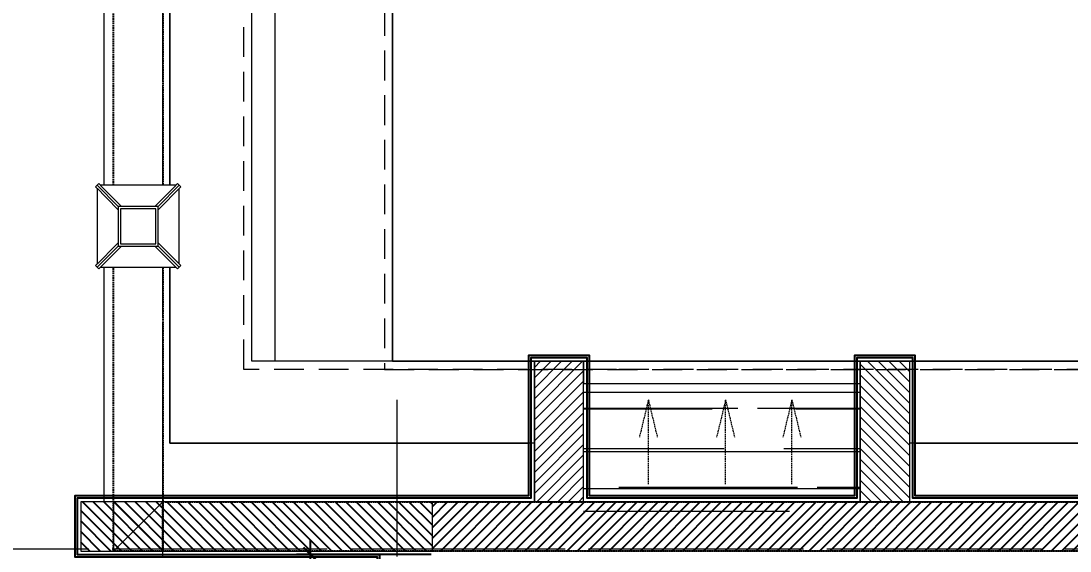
# Model space of a CAD drawing. Header units: millimetres. Extents: x -343543 to 400519, y -115663 to 104219.
# Drawn here: x -304268 to -299794, y 9990 to 12252 of the extents above; entities that cross this region are included whole.
import ezdxf
from ezdxf.xclip import XClip

# ---------------------------------------------------------------- set-up
doc = ezdxf.new("R2010")
doc.units = ezdxf.units.MM
doc.header["$XCLIPFRAME"] = 0
for name, pattern in [('XREF MAT BANG TUONG XAY$0$01.Xref _MB T1$0$HIDDEN', [9.525, 6.35, -3.175]), ('XREF MAT BANG TUONG XAY$0$CENTER', [50.8, 31.75, -6.35, 6.35, -6.35]), ('XREF MAT BANG TUONG XAY$0$xref_IKIGAI_Cot$0$HIDDEN', [9.525, 6.35, -3.175])]:
    doc.linetypes.add(name, pattern=pattern)
doc.layers.get('0').update_dxf_attribs({"color": 231, "lineweight": 0})
doc.layers.get('DefPoints').update_dxf_attribs({"color": 191})
for name, color, linetype, lineweight in [('A-PATT', 252, 'Continuous', 9), ('A-SYMBOLS', 10, 'Continuous', 13), ('RSA -DIM', 231, 'Continuous', 0), ('XREF MAT BANG NOI THAT$0$01.Xref _MB T1$0$A-FURN', 8, 'Continuous', 5), ('XREF MAT BANG TUONG XAY$0$01.Xref _MB T1$0$$0$A-PATT', 8, 'Continuous', 9), ('XREF MAT BANG TUONG XAY$0$01.Xref _MB T1$0$$0$A-WALL-INT', 8, 'Continuous', 9), ('XREF MAT BANG TUONG XAY$0$01.Xref _MB T1$0$A-FURN', 8, 'Continuous', 5), ('XREF MAT BANG TUONG XAY$0$01.Xref _MB T1$0$A-HIDD', 8, 'XREF MAT BANG TUONG XAY$0$01.Xref _MB T1$0$HIDDEN', 9), ('XREF MAT BANG TUONG XAY$0$01.Xref _MB T1$0$A-SYMBOLS', 8, 'Continuous', 13), ('XREF MAT BANG TUONG XAY$0$01.Xref _MB T1$0$A-TEXT', 8, 'Continuous', 25), ('XREF MAT BANG TUONG XAY$0$A-GRID', 8, 'XREF MAT BANG TUONG XAY$0$CENTER', 15), ('XREF MAT BANG TUONG XAY$0$A-WALL-INT', 8, 'Continuous', 9), ('XREF MAT BANG TUONG XAY$0$xref_IKIGAI_Cot$0$A-FNSH', 8, 'Continuous', 9)]:
    doc.layers.add(name, color=color, linetype=linetype, lineweight=lineweight)
for name, color, linetype in [('XREF MAT BANG TUONG XAY$0$A-FNSH', 8, 'Continuous'), ('XREF MAT BANG TUONG XAY$0$A-FURN', 8, 'Continuous'), ('XREF MAT BANG TUONG XAY$0$A-PATT', 8, 'Continuous'), ('XREF MAT BANG TUONG XAY$0$xref_IKIGAI_Cot$0$S-HIDD', 8, 'XREF MAT BANG TUONG XAY$0$xref_IKIGAI_Cot$0$HIDDEN')]:
    doc.layers.add(name, color=color, linetype=linetype)
doc.styles.add('SM-DIMTEXT', font='SME.shx', dxfattribs={"width": 0.7})
doc.dimstyles.new('SDIM-100', dxfattribs={"dimscale": 100, "dimtxt": 2, "dimasz": 0.6, "dimexe": 0.6, "dimexo": 0.2, "dimgap": 0.5, "dimtad": 1, "dimdec": 0, "dimzin": 12, "dimtxsty": 'SM-DIMTEXT', "dimblk": 'ARCHTICK', "dimblk1": 'ARCHTICK', "dimblk2": 'ARCHTICK', "dimcen": 0.12, "dimdle": 0.6, "dimclrd": 7, "dimclre": 8, "dimadec": 0, "dimazin": 3, "dimtfac": 2, "dimtix": 1, "dimtmove": 1, "dimatfit": 3, "dimfxl": 1, "dimtzin": 0, "dimarcsym": 1})

# ---------------------------------------------------------------- blocks, each defined once
blk = doc.blocks.new('XREF MAT BANG TUONG XAY$0$00.xref_IKIGAI_Truc')
at = {"layer": 'XREF MAT BANG TUONG XAY$0$A-GRID', "color": 8, "ltscale": 20}
for points in [[(34900, -3895), (34900, 22924.4)], [(35900, -3895), (35900, 10635.4)], [(-2907.5, 10000), (42750, 10000)]]:
    blk.add_lwpolyline(points, dxfattribs=at)
blk = doc.blocks.new('*U110')
at = {"layer": 'XREF MAT BANG TUONG XAY$0$01.Xref _MB T1$0$$0$A-PATT'}
h = blk.add_hatch(dxfattribs=at)
h.set_pattern_fill('ANSI31', color=8, scale=10, angle=0.0001)
h.set_pattern_definition([(45.00006, (-3942.478, 18758.16), (-22.450663, 22.450617), [])])
h.paths.add_polyline_path([(210, 600), (0, 600), (0, 0), (210, 0)])
at = {"layer": 'XREF MAT BANG TUONG XAY$0$01.Xref _MB T1$0$$0$A-WALL-INT', "color": 8}
blk.add_lwpolyline([(210, 600), (0, 600), (0, 0), (210, 0)], close=True, dxfattribs=at)
blk = doc.blocks.new('XREF MAT BANG TUONG XAY$0$xref_IKIGAI_Cot')
at = {"layer": 'XREF MAT BANG TUONG XAY$0$A-GRID', "color": 8, "ltscale": 20}
for points in [[(34900, -3895), (34900, 22924.4)], [(35900, -3895), (35900, 10635.4)], [(-2907.5, 10000), (42750, 10000)]]:
    blk.add_lwpolyline(points, dxfattribs=at)
at = {"layer": 'XREF MAT BANG TUONG XAY$0$xref_IKIGAI_Cot$0$A-FNSH', "color": 8}
for p, q in [((34690, 9990), (34900, 10200)), ((34900, 9990), (34690, 10200))]:
    blk.add_line(p, q, dxfattribs=at)
blk.add_lwpolyline([(34690, 9990), (34900, 9990), (34900, 10200), (34690, 10200)], close=True, dxfattribs=at)
at = {"layer": 'XREF MAT BANG TUONG XAY$0$xref_IKIGAI_Cot$0$S-HIDD', "color": 8}
for points in [[(34900, 9990), (34690, 9990), (34690, 19190), (34900, 19190)], [(34900, 10200), (39790, 10200), (39790, 9990), (34900, 9990)]]:
    blk.add_lwpolyline(points, close=True, dxfattribs=at)
blk = doc.blocks.new('*U229')
at = {"layer": 'XREF MAT BANG TUONG XAY$0$A-PATT'}
h = blk.add_hatch(dxfattribs=at)
h.set_pattern_fill('ANSI31', color=8, scale=10)
h.set_pattern_definition([(45, (38996.8, -11293.564), (-22.45064, 22.45064), [])])
h.paths.add_polyline_path([(-38.7, 47.5), (3511.3, 47.5), (3511.3, -162.5), (-38.7, -162.5)])
at = {"layer": 'XREF MAT BANG TUONG XAY$0$A-WALL-INT', "color": 8}
blk.add_lwpolyline([(-38.7, 47.5), (3511.3, 47.5), (3511.3, -162.5), (-38.7, -162.5)], close=True, dxfattribs=at)
blk = doc.blocks.new('*U227')
at = {"layer": 'XREF MAT BANG TUONG XAY$0$A-PATT'}
h = blk.add_hatch(dxfattribs=at)
h.set_pattern_fill('ANSI31', color=8, scale=10)
h.set_pattern_definition([(45, (36946.78, -11293.564), (-22.45064, 22.45064), [])])
h.paths.add_polyline_path([(-38.7, 47.5), (1461.3, 47.5), (1461.3, -162.5), (-38.7, -162.5)])
at = {"layer": 'XREF MAT BANG TUONG XAY$0$A-WALL-INT', "color": 8}
blk.add_lwpolyline([(-38.7, 47.5), (1461.3, 47.5), (1461.3, -162.5), (-38.7, -162.5)], close=True, dxfattribs=at)
blk = doc.blocks.new('XREF MAT BANG TUONG XAY$0$01.Xref _MB T1$0$Phong tam')
at = {"layer": 'XREF MAT BANG TUONG XAY$0$A-FURN', "color": 8}
blk.add_blockref('*U227', (-4616.3, 7152.5), dxfattribs=at)
blk = doc.blocks.new('XREF MAT BANG NOI THAT$0$den')
at = {"color": 8}
blk.add_wipeout([(-175, 160.9), (-160.9, 175), (160.9, 175), (175, 160.9), (175, -160.9), (160.9, -175), (-160.9, -175), (-175, -160.9)], dxfattribs=at).dxf.layer = 'XREF MAT BANG NOI THAT$0$01.Xref _MB T1$0$A-FURN'
for p, q in [((-167.9, 182.1), (-182.1, 167.9)), ((-70.9, 85), (-167.9, 182.1)), ((70.9, 85), (167.9, 182.1)), ((167.9, 182.1), (182.1, 167.9)), ((-85, 70.9), (-182.1, 167.9)), ((-85, 85), (-175, 175)), ((85, 85), (175, 175)), ((85, 70.9), (182.1, 167.9)), ((-85, -70.9), (-182.1, -167.9)), ((-85, -85), (-175, -175)), ((-70.9, -85), (-167.9, -182.1)), ((70.9, -85), (167.9, -182.1)), ((85, -70.9), (182.1, -167.9)), ((85, -85), (175, -175)), ((-167.9, -182.1), (-182.1, -167.9)), ((167.9, -182.1), (182.1, -167.9))]:
    blk.add_line(p, q, dxfattribs=at)
for points in [[(-175, -160.9), (-175, 160.9)], [(-160.9, 175), (160.9, 175)], [(175, 160.9), (175, -160.9)], [(160.9, -175), (-160.9, -175)]]:
    blk.add_lwpolyline(points, dxfattribs=at)
for points in [[(-85, 85), (85, 85), (85, -85), (-85, -85)], [(-75, 75), (75, 75), (75, -75), (-75, -75)]]:
    blk.add_lwpolyline(points, close=True, dxfattribs=at)
blk = doc.blocks.new('XREF MAT BANG NOI THAT')
at = {"color": 8, "xscale": -1}
blk.add_blockref('XREF MAT BANG NOI THAT$0$den', (34795, 11375.8), dxfattribs=at)
blk = doc.blocks.new('01.Xref _MB T1')
at = {"layer": 'XREF MAT BANG TUONG XAY$0$01.Xref _MB T1$0$A-FURN', "ltscale": 500}
h = blk.add_hatch(dxfattribs=at)
h.set_pattern_fill('AR-RROOF', color=8, scale=10)
h.paths.add_polyline_path([(37874.99904, 10150.00011), (36694.99903, 10150.00011), (36694.99903, 10749.99994), (37874.99904, 10749.99994)])
at = {"color": 8}
blk.add_lwpolyline([(34650.00011, 15899.99915), (31605.00022, 15900.00022), (31605.00022, 19187.99989), (34600.00955, 19190.00266), (34600.00955, 19100.00025), (35000.00022, 19100), (35000.00022, 19190.00241), (39700.00022, 19190.00241), (39699.99997, 18999.99692), (39789.99986, 18999.99692), (39790.00011, 10200), (34650.00011, 10200), (34650.00011, 15899.99915)], dxfattribs=at)
for points in [[(34930.00011, 18907.20169), (39540.00011, 18902.78641), (39540.00011, 10450), (38084.99904, 10450), (38084.99904, 10200), (36484.99904, 10200), (36484.99904, 10450), (34930.00011, 10450)], [(36460.00014, 10449.99962), (36459.90202, 10824.96238), (36720.02483, 10825.03045), (36720.02483, 10225.00011), (37849.99991, 10225.00011), (37849.99991, 10825.00851), (38110.00023, 10825.00851), (38110.00023, 10450), (39540.00011, 10450), (39540.00011, 18876.83588), (34930.00011, 18907.20169), (34930.00011, 10450)], [(38084.99904, 10200), (36484.99904, 10200), (36484.99904, 10800), (38084.99904, 10800)], [(37874.99904, 10799.99994), (36694.99903, 10799.99994), (36694.99903, 10704.99994), (37874.99904, 10704.99994)], [(37874.99904, 10200.00011), (36694.99903, 10200.00011), (36694.99903, 10799.99994), (37874.99904, 10799.99994)]]:
    blk.add_lwpolyline(points, close=True, dxfattribs=at)
at = {"layer": 'XREF MAT BANG TUONG XAY$0$01.Xref _MB T1$0$A-FURN', "color": 8}
for points in [[(38920.00011, 15748), (39420.00011, 15748), (39420.00011, 10799.83247), (37734.99904, 10800), (36834.99903, 10800), (35280.00011, 10800), (35280.00011, 14948), (35880.00011, 14948)], [(39320.00011, 15748), (39320.00011, 10799.92121), (35380.00011, 10800.07879), (35380.00011, 14948)], [(37175.20395, 14948), (35880.00021, 14948), (35880.0001, 10800), (38920.00002, 10800), (38920.00011, 15748), (38829.08597, 15748)], [(38920.00011, 15748), (38920.00011, 10799.83247), (35880.00011, 10800), (35880.00011, 14948)]]:
    blk.add_lwpolyline(points, dxfattribs=at)
at = {"layer": 'XREF MAT BANG TUONG XAY$0$01.Xref _MB T1$0$A-HIDD', "color": 8, "ltscale": 20}
for points in [[(38920.00011, 15783), (39455.00011, 15783), (39455.00011, 10764.82899), (37734.99556, 10765), (36834.99903, 10765), (35245.00011, 10765), (35245.00011, 14983), (35845.00021, 14983)], [(37557.72069, 14983), (35845.00021, 14983), (35845.0001, 10765), (38955.00001, 10765), (38955.00011, 15783), (38812.07067, 15783)]]:
    blk.add_lwpolyline(points, dxfattribs=at)
at = {"layer": 'XREF MAT BANG TUONG XAY$0$01.Xref _MB T1$0$A-HIDD', "color": 8}
for points in [[(36971.15988, 10274.85092), (36971.15988, 10634.88777), (36933.03168, 10476.03058)], [(36971.15988, 10274.85092), (36971.15988, 10634.88777), (37009.28809, 10476.03058)], [(37300.62167, 10274.85092), (37300.62167, 10634.88777), (37262.49347, 10476.03058)], [(37300.62167, 10274.85092), (37300.62167, 10634.88777), (37338.74988, 10476.03058)], [(37583.32162, 10274.85092), (37583.32162, 10634.88777), (37545.19342, 10476.03058)], [(37583.32162, 10274.85092), (37583.32162, 10634.88777), (37621.44983, 10476.03058)]]:
    blk.add_lwpolyline(points, dxfattribs=at)
at = {"layer": 'XREF MAT BANG TUONG XAY$0$A-FNSH', "color": 8}
for points in [[(40015.00146, 10215.00021), (38100.00023, 10215.00021), (38100.00023, 10814.87515), (37860.00023, 10815.00334), (37859.99991, 10215.00011), (36710.00043, 10215.00011), (36710.02443, 10815.02783), (36470.00023, 10814.96502), (36470.00008, 10214.99984), (34535.0013, 10214.99984), (34535.0013, 9974.99999), (35825.01179, 9975.00168), (35825.01906, 4469.99998), (34280.0013, 4469.99998)], [(40015.00146, 10225.00021), (38110.00023, 10225.00021), (38110.00023, 10824.86981), (37850.00024, 10825.00868), (37849.99991, 10225.00011), (36720.00083, 10225.00011), (36720.02483, 10825.03045), (36460.00023, 10824.96241), (36460.00008, 10224.99984), (34525.0013, 10224.99984), (34525.0013, 9964.99997), (35815.01181, 9965.00167), (35815.01905, 4479.99998), (34270.0013, 4479.99998)]]:
    blk.add_lwpolyline(points, dxfattribs=at)
at = {"color": 8}
blk.add_blockref('XREF MAT BANG TUONG XAY$0$00.xref_IKIGAI_Truc', (0.00011, 0), dxfattribs=at)
ref = blk.add_blockref('XREF MAT BANG TUONG XAY$0$xref_IKIGAI_Cot', (-0.00927, -0.00001), dxfattribs=at)
XClip(ref).set_block_clipping_path([(-1610.3425959283, -2225.6693134198), (41829.1295208634, 21555.8819575264)])
at = {"layer": 'XREF MAT BANG TUONG XAY$0$01.Xref _MB T1$0$A-SYMBOLS', "color": 8}
blk.add_blockref('*U110', (36484.99903, 10200), dxfattribs=at)
at = {"layer": 'XREF MAT BANG TUONG XAY$0$01.Xref _MB T1$0$A-SYMBOLS', "color": 8, "xscale": -1}
blk.add_blockref('*U110', (38084.99904, 10200), dxfattribs=at)
at = {"layer": 'XREF MAT BANG TUONG XAY$0$A-FURN', "color": 8, "rotation": 180}
blk.add_blockref('*U229', (39561.30315, 10037.49976), dxfattribs=at)
at = {"layer": 'XREF MAT BANG TUONG XAY$0$01.Xref _MB T1$0$A-TEXT', "color": 8, "xscale": -1}
blk.add_blockref('XREF MAT BANG TUONG XAY$0$01.Xref _MB T1$0$Phong tam', (31395.0001, 2999.99999), dxfattribs=at)
at = {"layer": 'A-PATT', "color": 8}
blk.add_blockref('XREF MAT BANG NOI THAT', (0, 0), dxfattribs=at)
blk = doc.blocks.new('_ArchTick')
at = {"color": 0, "linetype": 'ByBlock', "const_width": 0.15}
blk.add_lwpolyline([(-0.5, -0.5), (0.5, 0.5)], dxfattribs=at)
blk = doc.blocks.new('*D1305')
at = {"layer": 'DefPoints', "color": 0, "linetype": 'Continuous', "ltscale": 1000, "transparency": 16777216}
for p in [(-303033.4, 9975), (-302498.5, 9975), (-302441, 8475)]:
    blk.add_point(p, dxfattribs=at)
at = {"layer": 'RSA -DIM', "color": 7, "linetype": 'Continuous', "lineweight": -2, "ltscale": 1000, "transparency": 16777216}
blk.add_line((-303033.4, 8415), (-303033.4, 10035), dxfattribs=at)
at = {"layer": 'RSA -DIM', "color": 8, "linetype": 'Continuous', "lineweight": -2, "ltscale": 1000, "transparency": 16777216}
for p, q in [((-302518.5, 9975), (-303093.4, 9975)), ((-302461, 8475), (-303093.4, 8475))]:
    blk.add_line(p, q, dxfattribs=at)
at = {"layer": 'RSA -DIM', "color": 7, "linetype": 'Continuous', "lineweight": -2, "ltscale": 1000, "transparency": 16777216, "xscale": 60, "yscale": 60, "zscale": 60}
for p, rotation in [((-303033.4, 9975), 90), ((-303033.4, 8475), 270)]:
    blk.add_blockref('_ArchTick', p, dxfattribs=dict(at, rotation=rotation))
at = {"layer": 'RSA -DIM', "color": 0, "linetype": 'Continuous', "ltscale": 1000, "transparency": 16777216, "insert": (-303183.4, 9225), "char_height": 200, "attachment_point": 5, "rotation": 90, "style": 'SM-DIMTEXT'}
blk.add_mtext('1500', dxfattribs=at)

msp = doc.modelspace()

# ---------------------------------------------------------------- block references
at = {"layer": 'A-SYMBOLS'}
msp.add_blockref('01.Xref _MB T1', (-338563.5, 0), dxfattribs=at)

# ---------------------------------------------------------------- next in the draw order: dimensions: what is measured, and where the dimension line sits
at = {"layer": 'RSA -DIM', "color": 1, "linetype": 'Continuous', "ltscale": 1000}
dim = msp.add_linear_dim(base=(-303033.4, 9975), p1=(-302441, 8475), p2=(-302498.5, 9975), angle=90, dimstyle='SDIM-100', dxfattribs=at)
dim.commit()
dim.dimension.update_dxf_attribs({"geometry": '*D1305', "text_midpoint": (-303183.4, 9225)})

doc.saveas('drawing.dxf')
